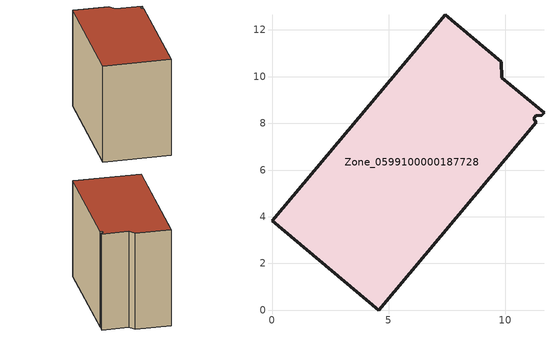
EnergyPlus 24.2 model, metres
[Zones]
Zone_0599100000187728
 floor ground (C_G): 11.21,8.21 11.32,8.05 4.58,0 0,3.83 7.42,12.65 9.81,10.65 9.85,9.95 11.65,8.45 11.56,8.34 11.3,8.32 z0
 wall outside (C_F): 7.42,12.65 0,3.83 4.58,0 11.32,8.05 11.21,8.21 11.3,8.32 11.56,8.34 11.65,8.45 9.85,9.95 9.81,10.65 7.42,12.65 z0:9.03
 roof outside (C_R): 11.32,8.05 11.21,8.21 11.3,8.32 11.56,8.34 11.65,8.45 9.85,9.95 9.81,10.65 7.42,12.65 0,3.83 4.58,0 z9.03
[BUILDING]
Pand.0599100000187728: North Axis=0; Terrain=City; Loads Convergence Tolerance Value=0.04; Temperature Convergence Tolerance Value=0.4; Solar Distribution=FullExterior; Maximum Number of Warmup Days=25; Minimum Number of Warmup Days=1
[Site:Location]
Rotterdam.The.Hague.AP_ZH_NLD Design_Conditions: Latitude=51.96; Longitude=4.45; Time Zone=1; Elevation=-4.5
[SITE:GROUNDTEMPERATURE:BUILDINGSURFACE]
18, 18, 18, 18, 18, 18, 18, 18, 18, 18, 18, 18
[MATERIAL] Thermal Absorptance=0.9; Solar Absorptance=0.7; Visible Absorptance=0.7
Name | Roughness | Thickness | Conductivity | Density | Specific Heat
G.TC.1946 | MediumSmooth | 0.15 | 1 | 540 | 1210
F.TC.1946 | Rough | 0.3 | 0.857143 | 1920 | 840
R.TC.1946 | MediumRough | 0.2 | 0.909091 | 1500 | 1000
[CONSTRUCTION]
C_G: G.TC.1946
C_F: F.TC.1946
C_R: R.TC.1946
[ZONE]
Zone_0599100000187728: Type=1; Multiplier=1; Ceiling Height=Autocalculate; Volume=Autocalculate; Floor Area=autocalculate; Part of Total Floor Area=Yes
[ZONEINFILTRATION:DESIGNFLOWRATE]
Infil_Zone_0599100000187728: Zone or ZoneList or Space or SpaceList=Zone_0599100000187728; Schedule=AlwaysOn; Design Flow Rate Calculation Method=Flow/Area; Flow Rate per Floor Area=0.003; Constant Term Coefficient=1; Temperature Term Coefficient=0; Velocity Term Coefficient=0; Velocity Squared Term Coefficient=0
[HVACTEMPLATE:ZONE:IDEALLOADSAIRSYSTEM]
Zone_0599100000187728: Maximum Heating Supply Air Temperature=50; Minimum Cooling Supply Air Temperature=13; Maximum Heating Supply Air Humidity Ratio=0.0156; Minimum Cooling Supply Air Humidity Ratio=0.0077; Heating Limit=NoLimit; Cooling Limit=NoLimit; Dehumidification Control Type=ConstantSensibleHeatRatio; Cooling Sensible Heat Ratio=0.7; Dehumidification Setpoint=60; Humidification Control Type=None; Humidification Setpoint=30; Outdoor Air Method=None; Outdoor Air Flow Rate per Person=0.00944; Outdoor Air Flow Rate per Zone Floor Area=0; Outdoor Air Flow Rate per Zone=0; Demand Controlled Ventilation Type=None; Outdoor Air Economizer Type=NoEconomizer; Heat Recovery Type=None; Sensible Heat Recovery Effectiveness=0.7; Latent Heat Recovery Effectiveness=0.65
[ZONECONTROL:THERMOSTAT]
ThermostatControl_Zone_0599100000187728: Zone or ZoneList=Zone_0599100000187728; Control Type Schedule=DualSetpointControlType; Control 1=Thermostat_Zone_0599100000187728; Temperature Difference Between Cutout And Setpoint=0
[THERMOSTATSETPOINT:DUALSETPOINT]
Thermostat_Zone_0599100000187728: Heating Setpoint Temperature Schedule=HeatingSetpoint_Zone_0599100000187728; Cooling Setpoint Temperature Schedule=CoolingSetpoint_Zone_0599100000187728
[SCHEDULE:COMPACT]
HeatingSetpoint_Zone_0599100000187728: Through: 12/31, For: AllDays, Until: 24:00, 21
CoolingSetpoint_Zone_0599100000187728: Through: 12/31, For: AllDays, Until: 24:00, 24
DualSetpointControlType: Through: 12/31, For: AllDays, Until: 24:00, 4
AlwaysOn: Through: 12/31, For: AllDays, Until: 24:00, 1
